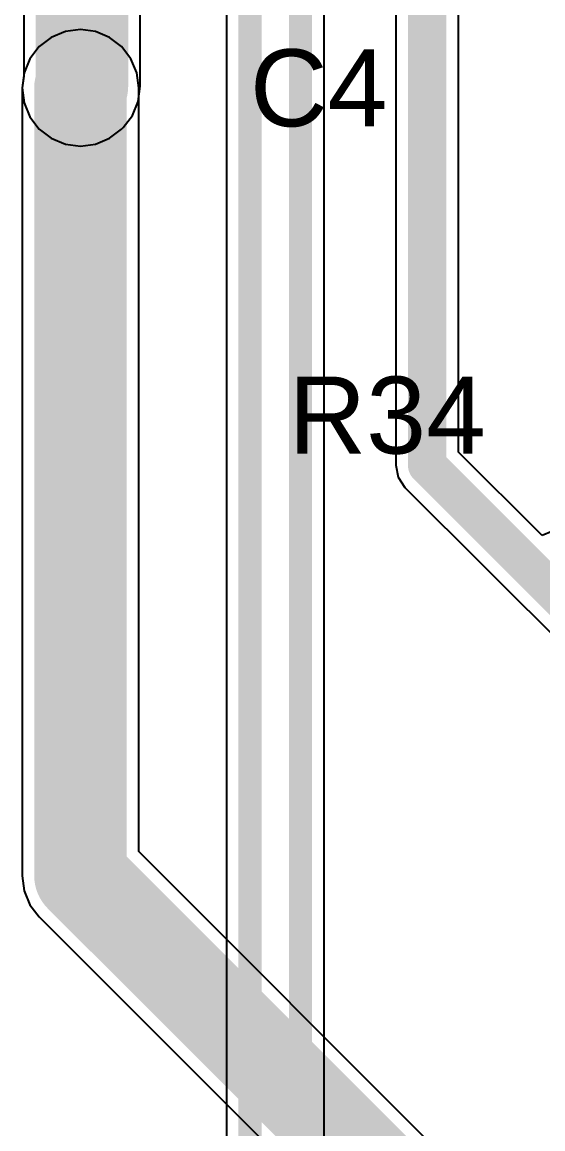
# Model space of a CAD drawing. Header units: millimetres. Extents: x 95 to 305, y 96 to 295.
# Drawn here: x 111.04 to 117.8, y 191.98 to 206.35 of the extents above; entities that cross this region are included whole.
import ezdxf

# ---------------------------------------------------------------- set-up
doc = ezdxf.new("R2010")
doc.units = ezdxf.units.MM
for name, color, linetype in [('BottomLayer', 5, 'Continuous'), ('BottomSolder', 6, 'Continuous'), ('TopLayer', 1, 'Continuous'), ('TopOverlay', 2, 'Continuous'), ('TopSolder', 216, 'Continuous'), ('ViaHoleLayer', 16, 'Continuous')]:
    doc.layers.add(name, color=color, linetype=linetype)
doc.styles.add('Arial', font='arial.ttf', dxfattribs={"height": 0.2})

msp = doc.modelspace()

# ---------------------------------------------------------------- hatches: boundary and pattern name
at = {"layer": 'BottomLayer'}
h = msp.add_hatch(color=5, dxfattribs=at)
edge = h.paths.add_edge_path()
edge.add_arc((111.79999992, 205.50000048), 0.3999992, 0, 360)
at = {"layer": 'BottomSolder'}
h = msp.add_hatch(color=6, dxfattribs=at)
edge = h.paths.add_edge_path()
edge.add_arc((111.79999992, 205.50000048), 0.4499991, 0, 360)
at = {"layer": 'TopLayer'}
h = msp.add_hatch(color=1, dxfattribs=at)
edge = h.paths.add_edge_path()
edge.add_arc((111.79999992, 205.50000048), 0.3999992, 0, 360)
at = {"layer": 'TopSolder'}
h = msp.add_hatch(color=216, dxfattribs=at)
edge = h.paths.add_edge_path()
edge.add_arc((111.79999992, 205.50000048), 0.4499991, 0, 360)
at = {"layer": 'ViaHoleLayer'}
h = msp.add_hatch(color=16, dxfattribs=at)
edge = h.paths.add_edge_path()
edge.add_arc((111.79999992, 205.50000048), 0.2499995, 0, 360)

# ---------------------------------------------------------------- linework, layer by layer
at = {"layer": 'BottomLayer'}
for p, q in [((111.79999992, 206.2564709), (111.60421164, 206.23069498)), ((111.9957882, 206.23069498), (111.79999992, 206.2564709)), ((111.42176598, 206.15512236), (111.2650937, 206.0349067)), ((111.60421164, 206.23069498), (111.42176598, 206.15512236)), ((112.17823386, 206.15512236), (111.9957882, 206.23069498)), ((112.33490614, 206.0349067), (112.17823386, 206.15512236)), ((111.2650937, 206.0349067), (111.14487804, 205.87823442)), ((112.4551218, 205.87823442), (112.33490614, 206.0349067)), ((111.14487804, 205.87823442), (111.06930542, 205.69578876)), ((112.53069442, 205.69578876), (112.4551218, 205.87823442)), ((111.06930542, 205.69578876), (111.0435295, 205.50000048)), ((112.55647034, 205.50000048), (112.53069442, 205.69578876)), ((111.0435295, 205.50000048), (111.0435295, 195.2677705)), ((112.55647034, 195.58111252), (112.55647034, 205.50000048)), ((135.61020376, 172.5273791), (112.55647034, 195.58111252)), ((111.0435295, 195.2677705), (111.06930542, 195.07198222)), ((111.06930542, 195.07198222), (111.14487804, 194.88953402)), ((111.14487804, 194.88953402), (111.2650937, 194.73286428)), ((111.2650937, 194.73286428), (134.54039132, 171.45756666))]:
    msp.add_line(p, q, dxfattribs=at)
at = {"layer": 'BottomLayer', "const_width": 1.20000014}
for points in [[(111.79999992, 195.2677705), (111.79999992, 205.50000048)], [(111.79999992, 195.2677705), (135.91265426, 171.15511616)]]:
    msp.add_lwpolyline(points, dxfattribs=at)
at = {"layer": 'BottomLayer', "const_width": 0.5999987999999999}
for points in [[(111.50000052, 205.50000048, 1), (112.09999932, 205.50000048, 1)], [(111.50000052, 195.2677705, 1), (112.09999932, 195.2677705, 1)], [(111.50000052, 195.2677705, 1), (112.09999932, 195.2677705, 1)]]:
    msp.add_lwpolyline(points, format="xyb", close=True, dxfattribs=at)
at = {"layer": 'TopLayer'}
for p, q in [((113.69412364, 210.56948234), (113.69412364, 184.56361868)), ((114.96197226, 184.67060602), (114.96197226, 209.82557984)), ((111.06333134, 207.34679892), (111.06333134, 205.65041166)), ((112.57627218, 205.51980232), (112.57627218, 207.34679892)), ((115.89216598, 207.33094424), (115.89216598, 200.60001536)), ((116.70783618, 200.76893552), (116.70783618, 207.32318708)), ((111.06333134, 205.65041166), (111.0435295, 205.50000048)), ((111.0435295, 205.50000048), (111.06930542, 205.3042122)), ((112.55049626, 205.32401404), (112.57627218, 205.51980232)), ((111.06930542, 205.3042122), (111.14487804, 205.121764)), ((112.47492364, 205.14156584), (112.55049626, 205.32401404)), ((111.14487804, 205.121764), (111.2650937, 204.96509426)), ((112.35470798, 204.9848961), (112.47492364, 205.14156584)), ((111.2650937, 204.96509426), (111.42176344, 204.8448786)), ((112.1782364, 204.8448786), (112.33490614, 204.96509426)), ((112.33490614, 204.96509426), (112.35470798, 204.9848961)), ((111.42176344, 204.8448786), (111.60421164, 204.76930598)), ((111.9957882, 204.76930598), (112.1782364, 204.8448786)), ((111.60421164, 204.76930598), (111.79999992, 204.74353006)), ((111.79999992, 204.74353006), (111.9957882, 204.76930598)), ((117.79088202, 199.68588968), (116.70783618, 200.76893552)), ((115.89216598, 200.60001536), (115.89216344, 200.60000266)), ((115.89216344, 200.60000266), (115.92320986, 200.44392982)), ((115.92320986, 200.44392982), (116.0116171, 200.31161868)), ((116.0116171, 200.31161868), (120.56161816, 195.76162016)), ((117.91788202, 199.73849562), (117.79088202, 199.68588968))]:
    msp.add_line(p, q, dxfattribs=at)
for points, const_width in [([(111.81980176, 205.51980232), (111.81980176, 212.4939997)], 1.20000014), ([(114.0000006, 184.56360598), (114.0000006, 210.89999984)], 0.2999994), ([(114.6560953, 184.54390574), (114.6560953, 210.15609734)], 0.2999994), ([(116.30000108, 200.60000266), (116.30000108, 207.52224688)], 0.499999), ([(111.79999992, 205.50000048), (111.81980176, 205.51980232)], 1.20000014), ([(116.30000108, 200.60000266), (120.85000722, 196.04999652)], 0.499999)]:
    msp.add_lwpolyline(points, dxfattribs=dict(at, const_width=const_width))
for points, const_width in [([(111.50000052, 205.50000048, 1), (112.09999932, 205.50000048, 1)], 0.5999987999999999), ([(111.51980236, 205.51980232, 1), (112.11980116, 205.51980232, 1)], 0.5999987999999999), ([(111.51980236, 205.51980232, 1), (112.11980116, 205.51980232, 1)], 0.5999987999999999), ([(116.1750026, 200.60000266, 1), (116.42499956, 200.60000266, 1)], 0.2499995), ([(116.1750026, 200.60000266, 1), (116.42499956, 200.60000266, 1)], 0.2499995)]:
    msp.add_lwpolyline(points, format="xyb", close=True, dxfattribs=dict(at, const_width=const_width))

# ---------------------------------------------------------------- texts
at = {"layer": 'TopOverlay', "style": 'Arial'}
for s, p in [('C4', (114.0000006, 204.99999894)), ('R34', (114.4999996, 200.74999982))]:
    msp.add_text(s, height=1.00000054, dxfattribs=at).set_placement(p)

doc.saveas('drawing.dxf')
